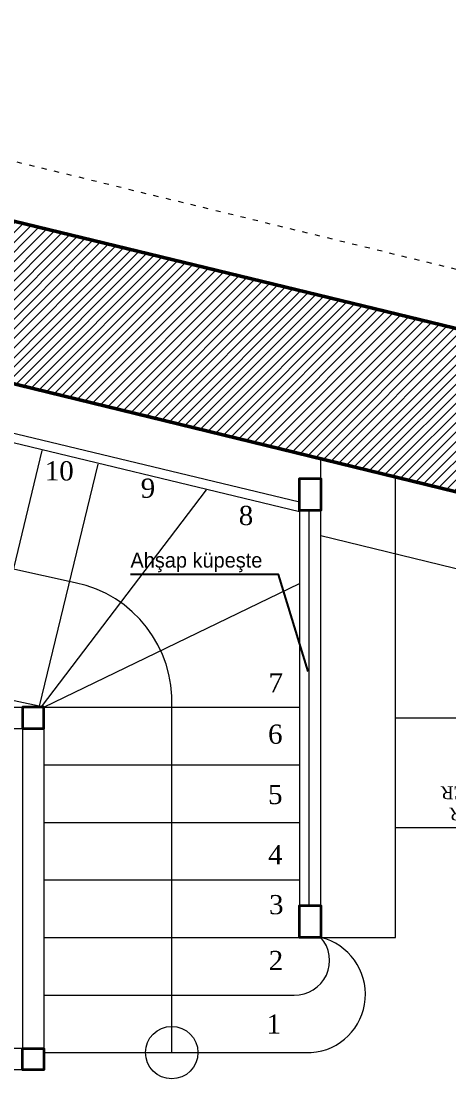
# Model space of a CAD drawing. Header units: millimetres. Extents: x 4980 to 19099, y 3891 to 5773.
# Drawn here: x 7508.8 to 7709.6, y 4740.5 to 5236.5 of the extents above; entities that cross this region are included whole.
import ezdxf

# ---------------------------------------------------------------- set-up
doc = ezdxf.new("R2010")
doc.units = ezdxf.units.MM
doc.linetypes.add('ACAD_ISO03W100', pattern=[30, 12, -18])
for name, color, linetype, lineweight in [('a 2', 132, 'Continuous', 20), ('a alçıpan duvar', 162, 'Continuous', 35), ('a duvar', 84, 'Continuous', 50), ('no3_ahşap gorunus on kalın', 34, 'Continuous', 20), ('no3_duvar tarama', 253, 'Continuous', 9), ('TAVAN', 31, 'Continuous', 0)]:
    doc.layers.add(name, color=color, linetype=linetype, lineweight=lineweight)
doc.layers.add('a yazı', color=30, linetype='Continuous')
doc.layers.add('no3_yazi tefris_Stift_Nr__152', color=7, linetype='Continuous', lineweight=20, true_color=0x0051a4)
doc.styles.add('ERSTELLTER_STIL_4', font='georgia.ttf')
doc.styles.get("Standard").update_dxf_attribs({"font": 'stylu.ttf', "height": 10})

msp = doc.modelspace()

# ---------------------------------------------------------------- hatches: boundary and pattern name
at = {"layer": 'no3_duvar tarama'}
h = msp.add_hatch(dxfattribs=at)
h.set_pattern_fill('ANSI31', color=256, style=0)
h.set_pattern_definition([(45, (77489.65, 25972.4954), (-2.24506403, 2.24506403), [])])
edge = h.paths.add_edge_path()
edge.add_line((7331.02, 5185.01), (7331.49, 5186.95))
edge.add_line((7331.49, 5186.95), (7307.19, 5192.84))
edge.add_line((7307.19, 5192.84), (7303.24, 5176.5))
edge.add_line((7303.24, 5176.5), (7305.43, 5175.96))
edge.add_line((7305.43, 5175.96), (7304.24, 5171.11))
edge.add_line((7304.24, 5171.11), (7310.77, 5169.1))
edge.add_line((7310.77, 5169.1), (7305.61, 5115))
edge.add_line((7305.61, 5115), (7473.22, 5074.21))
edge.add_line((7473.22, 5074.21), (7726.41, 5012.59))
edge.add_line((7726.41, 5012.59), (7742.94, 5064.44))
edge.add_line((7742.94, 5064.44), (7751.25, 5062.88))
edge.add_line((7751.25, 5062.88), (7752.43, 5067.74))
edge.add_line((7752.43, 5067.74), (7753.81, 5067.42))
edge.add_line((7753.81, 5067.42), (7757.84, 5083.61))
edge.add_line((7757.84, 5083.61), (7733.52, 5089.66))
edge.add_line((7733.52, 5089.66), (7732.97, 5087.57))
edge.add_line((7732.97, 5087.57), (7331, 5184.9))

# ---------------------------------------------------------------- linework, layer by layer
at = {"layer": 'a 2', "linetype": 'ACAD_ISO03W100', "ltscale": 0.2}
msp.add_line((8266.95, 4984.93, -0.53), (6067.11, 5521.76, -0.53), dxfattribs=at)
at = {"layer": 'a 2', "elevation": -0.53}
for points in [[(7639.47, 5011), (7333.22, 5084.47)], [(7639.47, 5006.36), (7335.41, 5079.56)], [(7491.07, 4921.29), (7518.65, 5035.19)], [(7517.38, 4915.23), (7544.89, 5028.83)], [(7518.32, 4915.03), (7595.77, 5016.75)], [(7534.22, 4973.11), (7366.2, 5010.21)], [(7639.47, 5006.36), (7639.47, 4806.79)], [(7643.98, 4821.79), (7643.98, 5006.99)], [(7519.47, 4914.79), (7639.47, 4972.84)], [(7519.47, 4914.79), (7396.99, 4940.86)], [(7294.66, 4914.79), (7519.47, 4914.79), (7519.47, 4744.79)], [(7294.66, 4914.79), (7519.47, 4914.79), (7519.47, 4744.79)], [(7316.16, 4744.79), (7294.66, 4744.79), (7294.66, 4914.79), (7519.47, 4914.79), (7519.47, 4744.79), (7396.16, 4744.79)], [(7519.47, 4914.79), (7639.47, 4914.79)], [(7579.47, 4752.79), (7579.47, 4914.79)], [(7316.16, 4754.79), (7304.66, 4754.79), (7304.66, 4904.79), (7509.47, 4904.79), (7509.47, 4754.79), (7396.16, 4754.79)], [(7316.16, 4754.79), (7304.66, 4754.79), (7304.66, 4904.79), (7509.47, 4904.79), (7509.47, 4754.79), (7396.16, 4754.79)], [(7519.47, 4887.79), (7639.47, 4887.79)], [(7519.47, 4860.79), (7639.47, 4860.79)], [(7519.47, 4833.79), (7639.47, 4833.79)], [(7519.47, 4806.79), (7639.47, 4806.79)], [(7519.47, 4779.79), (7600.77, 4779.79)], [(7591.77, 4779.79), (7636.92, 4779.79)], [(7519.47, 4752.79), (7567.17, 4752.79)], [(7567.17, 4752.79), (7645, 4752.79)]]:
    msp.add_lwpolyline(points, dxfattribs=at)
at = {"layer": 'a 2'}
msp.add_circle((7579.47, 4752.79, -0.53), 12.3, dxfattribs=at)
for centre, radius, start, end in [((7522.95, 4917.65, -0.53), 56.6, 357.1023, 78.512), ((7637.38, 4795.99, -0.53), 16.21, 268.3912, 41.7678), ((7642.99, 4780.14, -0.53), 27.42, 274.1908, 76.343)]:
    msp.add_arc(centre, radius, start, end, dxfattribs=at)
at = {"layer": 'a alçıpan duvar', "elevation": -0.53}
for points in [[(7639.47, 5011.99), (7639.47, 5021.99), (7649.47, 5021.99), (7649.47, 5011.99), (7649.47, 5006.99), (7639.47, 5006.99)], [(7509.47, 4904.79), (7519.47, 4904.79), (7519.47, 4914.79), (7509.47, 4914.79)], [(7639.47, 4811.79), (7639.47, 4821.79), (7649.47, 4821.79), (7649.47, 4811.79), (7649.47, 4806.79), (7639.47, 4806.79)], [(7509.47, 4754.79), (7519.47, 4754.79), (7519.47, 4744.79), (7509.47, 4744.79)], [(7509.47, 4754.79), (7519.47, 4754.79), (7519.47, 4744.79), (7509.47, 4744.79)]]:
    msp.add_lwpolyline(points, close=True, dxfattribs=at)
at = {"layer": 'a duvar', "elevation": -0.53}
msp.add_lwpolyline([(7331.02, 5185.01), (7331.49, 5186.95), (7307.19, 5192.84), (7303.24, 5176.5), (7305.43, 5175.96), (7304.24, 5171.11), (7310.77, 5169.1), (7305.61, 5115), (7305.61, 5115), (7473.22, 5074.21), (7473.22, 5074.21), (7726.41, 5012.59), (7742.94, 5064.44), (7751.25, 5062.88), (7752.43, 5067.74), (7753.81, 5067.42), (7757.84, 5083.61), (7733.52, 5089.66), (7732.97, 5087.57), (7331, 5184.9)], dxfattribs=at)
at = {"layer": 'a yazı', "elevation": -0.53}
msp.add_lwpolyline([(7643.54, 4931.58), (7629.58, 4977.04), (7560.1, 4977.04)], dxfattribs=at)
at = {"layer": 'no3_ahşap gorunus on kalın'}
msp.add_line((7649.47, 4995.29, -0.53), (7718.14, 4978.58, -0.53), dxfattribs=at)
at = {"layer": 'no3_ahşap gorunus on kalın', "elevation": -0.53}
for points in [[(7649.47, 4806.79), (7649.47, 5031.31), (7649.47, 5031.31), (7726.41, 5012.59)], [(7649.47, 4806.79), (7684.47, 4806.79), (7684.47, 5022.8)], [(7768.09, 4909.7), (7684.47, 4909.7)], [(7768.09, 4858.24), (7684.47, 4858.24)]]:
    msp.add_lwpolyline(points, dxfattribs=at)
at = {"layer": 'no3_duvar tarama', "elevation": -0.53}
msp.add_lwpolyline([(7649.47, 5031.31), (7858.29, 4980.5)], dxfattribs=at)
at = {"layer": 'TAVAN', "elevation": -0.53}
msp.add_lwpolyline([(7534.28, 4914.79), (7534.28, 4914.79)], dxfattribs=at)

# ---------------------------------------------------------------- texts
at = {"layer": 'a yazı'}
for s, insert, char_height, width, attachment_point in [('{\\fTimes New Roman|b0|i0|c162|p18;\\H0.75x;10}', (7533.48, 5030.14, -0.53), 12, 1118.1808, 3), ('{\\fTimes New Roman|b0|i0|c162|p18;\\H0.75x;9}', (7571.72, 5022.02, -0.53), 12, 1118.1808, 3), ('{\\fTimes New Roman|b0|i0|c162|p18;\\H0.75x;8}', (7617.74, 5009.2, -0.53), 12, 1118.1808, 3), ('{\\H0.53846x;Ahşap küpeşte}', (7560.1, 4987.25, -0.53), 13, 90.3027, 1), ('{\\fTimes New Roman|b0|i0|c162|p18;\\H0.75x;7}', (7631.72, 4930.7, -0.53), 12, 1118.1808, 3), ('{\\fTimes New Roman|b0|i0|c162|p18;\\H0.75x;6}', (7631.5, 4906.64, -0.53), 12, 1118.1808, 3), ('{\\fTimes New Roman|b0|i0|c162|p18;\\H0.75x;5}', (7631.5, 4878.35, -0.53), 12, 1118.1808, 3), ('{\\fTimes New Roman|b0|i0|c162|p18;\\H0.75x;4}', (7631.5, 4850.08, -0.53), 12, 1118.1808, 3), ('{\\fTimes New Roman|b0|i0|c162|p18;\\H0.75x;3}', (7631.96, 4826.7, -0.53), 12, 1118.1808, 3), ('{\\fTimes New Roman|b0|i0|c162|p18;\\H0.75x;2\\H1.3333x;      }', (7631.81, 4800.51, -0.53), 12, 1118.1808, 3), ('{\\fTimes New Roman|b0|i0|c162|p18;\\H0.75x;1\\H1.3333x;      }', (7630.81, 4770.72, -0.53), 12, 1118.1808, 3)]:
    msp.add_mtext(s, dxfattribs=dict(at, insert=insert, char_height=char_height, width=width, attachment_point=attachment_point))
at = {"layer": 'no3_yazi tefris_Stift_Nr__152', "linetype": 'Continuous', "insert": (7748.53, 4861.64, 0.53), "char_height": 6, "width": 76.7042, "attachment_point": 1, "rotation": 180, "style": 'ERSTELLTER_STIL_4'}
msp.add_mtext('\\A1;{\\fGeorgia|b0|i0|c0|p22;CASHIER COUNTER\\P}', dxfattribs=at)

doc.saveas('drawing.dxf')
